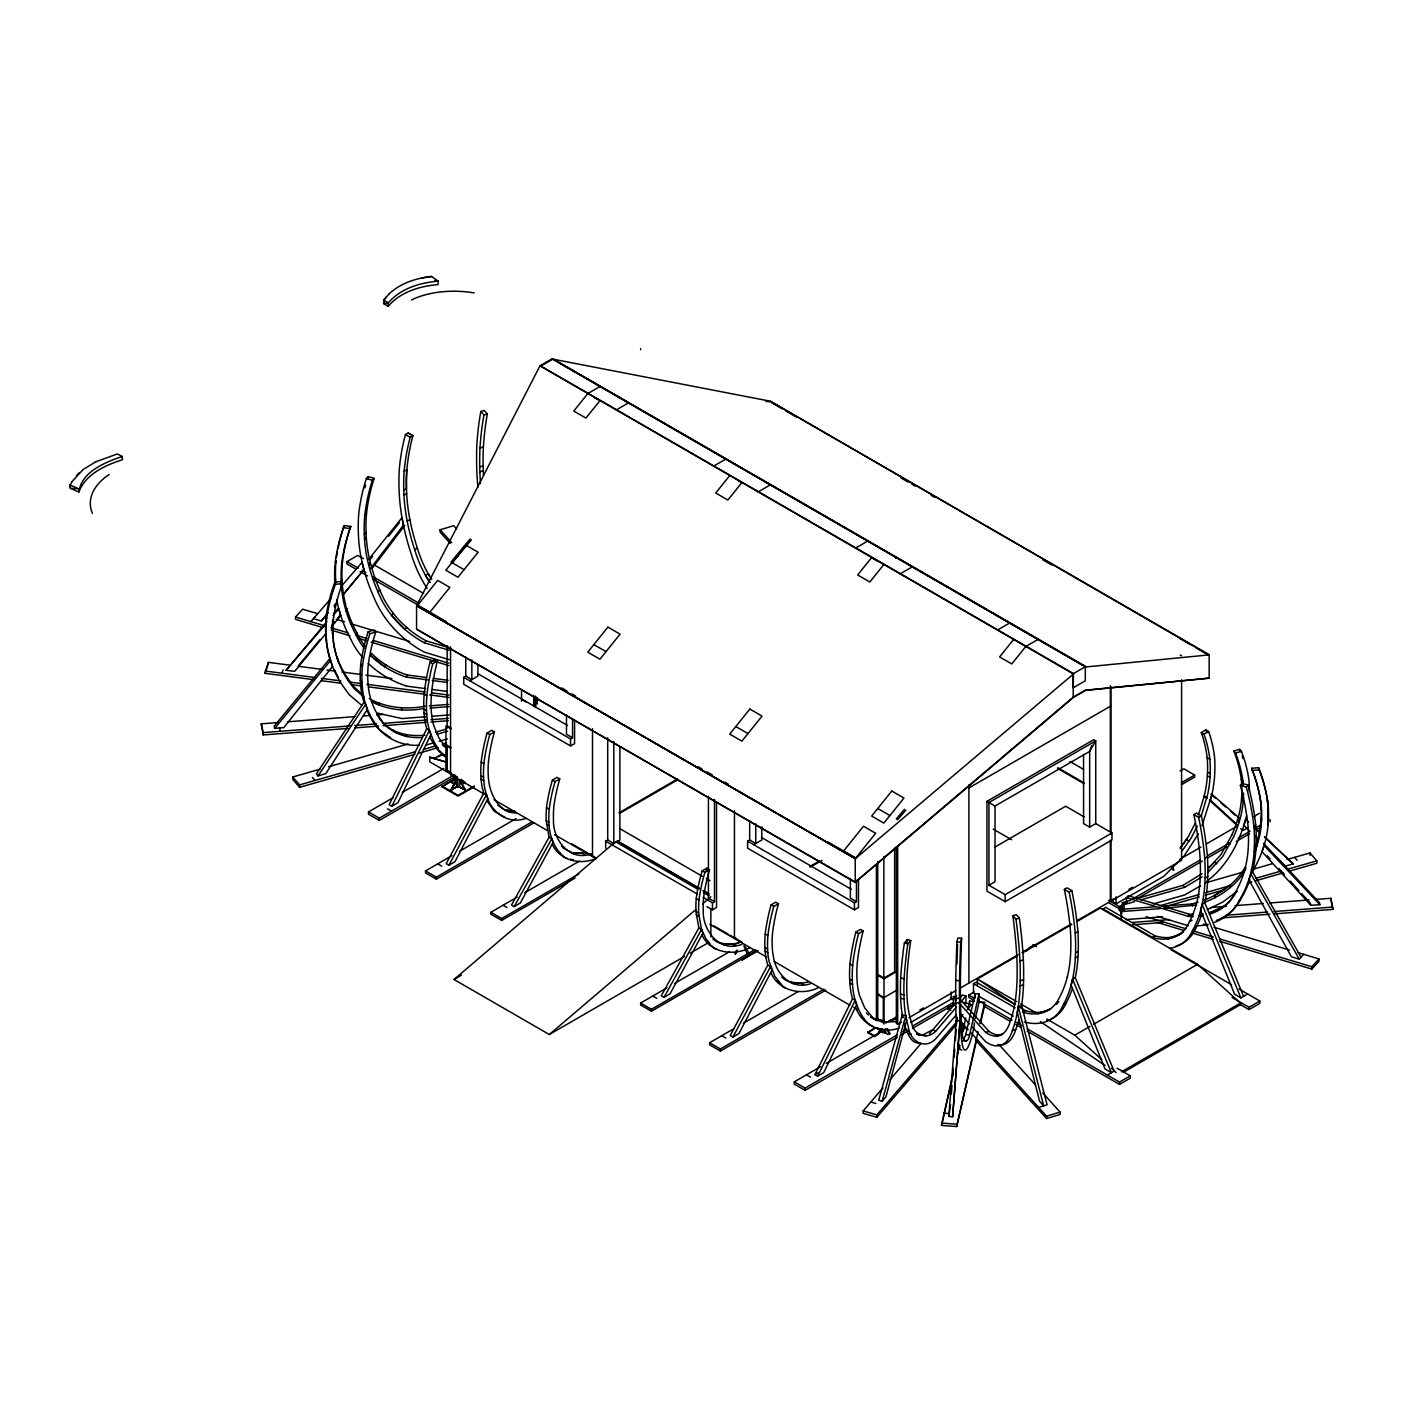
<?xml version="1.0" encoding="UTF-8"?>
<svg xmlns="http://www.w3.org/2000/svg" width="1403" height="1403" viewBox="0 0 1403 1403"><rect width="100%" height="100%" fill="white"/><g stroke="black" fill="none" stroke-linecap="round" stroke-linejoin="round"><path stroke-width="1.5" d="M951.111 991.974L951.111 999.111L910.705 1022.436M965.948 1003.601L965.948 995.955L962.528 994.973L959.792 998.164M1121.225 917.737L1121.225 909.372L1155.616 906.741M1121.734 917.843L1121.225 909.372M1315.593 899.446L1330.833 898.271L1332.85 909.372L1274.047 913.897M1332.85 909.372L1330.833 898.271M963.51 1039.886L965.773 1034.607L975.225 993.675L979.013 993.955L969.561 1034.905C968.263 1044.989 961.301 1040.623 962.476 1032.59A132.934 14.328 -85.6 0 1 961.055 1017.613L960.897 1014.667A127.129 13.714 -85.6 0 1 960.424 998.252L960.389 994.148A164.817 17.73 -85.6 0 1 960.459 976.769A225.918 24.36 -85.6 0 1 961.616 938.256L957.828 937.976L956.916 941.939A225.918 24.36 -85.6 0 0 955.741 980.451L955.706 984.012A181.057 19.484 -85.6 0 0 955.689 998.199L955.724 1002.707A139.686 15.065 -85.6 0 0 956.25 1020.735A145.456 15.679 -85.6 0 0 956.425 1023.98L956.25 1020.735L960.038 1021.033A145.456 15.679 -85.6 0 0 961.774 1040.71C964.896 1067.946 974.892 1027.785 974.296 1022.805M961.616 938.256L960.704 942.237A225.918 24.36 -85.6 0 0 959.529 980.75L959.494 984.31A181.057 19.484 -85.6 0 0 959.477 998.48L959.512 1003.005A139.704 15.065 -85.6 0 0 960.038 1021.033L952.619 1116.735L948.814 1116.437L956.25 1020.735M972.437 1027.171L985.678 1041.78A83.461 31.567 73.2 0 0 1012.352 1030.574A177.778 67.256 73.2 0 0 1020.069 985.906L1020.209 980.82A232.652 88.056 73.2 0 0 1020.121 964.966L1019.981 961.02A285.458 107.978 73.2 0 0 1016 919.14L1012.861 915.685L1016.263 914.668L1019.385 918.123A285.458 107.978 73.2 0 1 1023.383 959.985L1023.524 963.949A232.652 88.056 73.2 0 1 1023.594 979.785L1023.453 984.888A177.778 67.256 73.2 0 1 1021.647 1005.653L1047.076 1104.827L1038.606 1107.388M956.408 1007.073L935.959 1030.907C927.383 1040.482 913.143 1034.993 911.687 1022.717A117.834 42.721 -74 0 1 908.969 1012.896L908.46 1010.16A112.661 40.845 -74 0 1 906.917 995.043L906.812 991.29A145.684 52.788 -74.1 0 1 907.04 975.436A200.594 72.728 -74 0 1 910.74 940.554L907.303 939.572L904.391 942.956A200.594 72.728 -74 0 0 900.691 977.838L900.568 981.083A160.012 57.979 -74.1 0 0 900.498 994.025L900.621 998.164A123.797 44.878 -74 0 0 902.304 1014.772A128.147 46.457 -74 0 0 902.866 1017.771L902.304 1014.772L905.724 1015.754A128.147 46.457 -74 0 0 908.425 1027.031C909.67 1041.044 925.226 1050.426 935.959 1038.536L956.408 1014.72M910.722 940.554L907.811 943.938A200.594 72.728 -74 0 0 904.111 978.82L903.988 982.065A160.012 57.979 -74.1 0 0 903.918 995.008L904.041 999.146A123.797 44.878 -74 0 0 905.724 1015.754L906.619 1020.191L885.977 1096.69L882.136 1101.25L878.716 1100.268L902.304 1014.772M1169.471 948.375A83.461 48.176 60 0 0 1193.076 929.61A177.778 102.647 60 0 0 1204.861 883.241L1205.072 878.103A232.652 134.285 60 0 0 1204.949 862.284L1204.739 858.355A285.458 164.817 60 0 0 1198.653 817.37L1193.865 814.617L1196.584 813.056L1201.371 815.809A285.458 164.817 60 0 1 1207.439 856.795L1207.65 860.723A232.652 134.285 60 0 1 1207.773 876.542L1207.562 881.68A177.778 102.647 60 0 1 1204.791 902.848L1243.619 996.34M1024.33 1021.998A83.461 48.176 60 0 0 1063.544 1004.408A177.778 102.647 60 0 0 1075.329 958.021L1075.54 952.9A232.652 134.355 60 0 0 1075.417 937.064L1075.207 933.135A285.458 164.817 60 0 0 1069.121 892.168L1064.333 889.397L1067.034 887.836L1071.822 890.607A285.458 164.817 60 0 1 1077.907 931.574L1078.118 935.503A232.652 134.355 60 0 1 1078.241 951.339L1078.03 956.46A177.778 102.647 60 0 1 1075.259 977.628L1114.087 1071.138L1107.318 1075.031M388.789 294.227L383.791 300.119L383.65 303.574L388.175 306.31C400.416 291.929 419.813 286.089 438.052 284.616L438.21 281.179L431.545 276.461C416.06 278.145 400.223 283.266 388.754 294.209M388.175 306.31L388.315 302.855C400.574 288.474 419.953 282.652 438.21 281.179L434.807 280.53M1201.985 825.788L1211.946 794.379A108.61 62.697 -60 0 0 1214.63 775.491L1214.823 771.369A139.493 80.585 -60 0 0 1214.717 759.426L1214.507 756.655A176.778 102.068 -60 0 0 1208.614 731.524L1205.914 729.963L1201.284 732.629A176.778 102.068 -60 0 1 1207.176 757.76A127.042 73.377 -60 0 1 1207.527 772.124L1207.352 775.859L1210.052 777.42A98.824 57.049 -60 0 1 1207.615 794.607L1201.108 816.546M1210.052 777.42L1210.228 773.684A127.042 73.377 -60 0 0 1209.877 759.321A176.778 102.068 -60 0 0 1203.967 734.207L1201.284 732.629M1214.577 922.35A83.461 60.382 42.2 0 0 1239.323 900.463A177.778 128.638 42.2 0 0 1254.107 851.726L1254.37 846.553A232.652 168.325 42.2 0 0 1254.212 830.751L1253.949 826.876A285.458 206.557 42.2 0 0 1246.32 787.101L1248.091 785.154L1242.093 783.33L1240.322 785.294A285.458 206.557 42.2 0 1 1247.951 825.069A211.713 153.173 42.2 0 1 1248.424 844.325L1248.179 849.025A161.783 117.063 42.2 0 1 1245.022 868.79L1243.97 872.543A161.783 117.063 42.2 0 1 1234.728 893.36A75.937 54.945 42.2 0 1 1223.819 906.776L1220.242 909.319A75.937 54.945 42.2 0 1 1209.316 914.282M1303.703 954.338L1299.283 959.231L1291.356 956.741L1248.81 879.593L1252.405 871.491A177.778 128.638 42.2 0 0 1255.878 849.78L1256.159 844.273L1256.597 846.763M383.826 300.137L383.65 303.574L388.315 302.855L383.826 300.137L386.123 297.103M1231.904 834.873A117.834 86.214 -40.6 0 0 1237.393 820.317L1238.428 816.704A112.661 82.409 -40.6 0 0 1241.515 798.903L1241.76 794.94A145.684 106.61 -40.6 0 0 1241.813 787.136M1208.018 872.245L1222.574 856.759L1233.605 836.854A117.834 86.214 -40.6 0 0 1239.095 822.298L1240.129 818.668A112.661 82.409 -40.6 0 0 1243.216 800.885L1243.461 796.922A145.684 106.61 -40.6 0 0 1243.549 792.993M1255.089 850.779A132.934 107.593 -13 0 0 1256.474 847.061L1257.176 841.134A127.129 102.893 -13 0 0 1260.788 822.351L1261.069 818.072A164.817 133.408 -13 0 0 1260.525 801.043A225.918 182.846 -13 0 0 1251.774 768.248L1258.666 767.722A225.918 182.846 -13 0 1 1267.418 800.517M1256.457 847.061L1257.667 843.326A127.129 102.893 -13 0 0 1261.297 824.543L1261.578 820.264A164.817 133.408 -13 0 0 1261.034 803.235L1260.525 801.043M1268.084 824.841L1268.4 820.141A181.057 146.561 -13 0 0 1268.224 806.076L1267.4 800.517L1267.716 803.884A181.057 146.561 -13 0 1 1267.891 817.949L1268.084 824.841A139.704 113.064 -13 0 1 1264.103 845.483L1262.016 851.621L1310.805 905.303L1319.89 904.689L1319.381 902.497L1263.594 843.291L1264.103 845.483L1319.89 904.689M424.144 694.082L423.952 697.098A139.493 80.55 -60 0 0 423.829 709.181L424.039 713.057A108.61 62.697 -60 0 0 426.722 728.841L389.14 804.691L391.84 806.251L397.961 802.656L430.826 734.698L429.423 730.402A108.592 62.697 -60 0 1 426.74 714.618L426.53 710.742A139.493 80.55 -60 0 1 426.652 698.659L426.845 695.642A176.778 102.068 -60 0 1 432.755 663.707L437.368 661.041L434.667 659.48L430.037 662.146A176.778 102.068 -60 0 0 424.144 694.099L426.845 695.642M849.955 964.001L849.744 967.018A139.493 80.515 -60 0 0 849.622 979.101L849.832 982.977A108.592 62.697 -60 0 0 852.515 998.761L814.933 1074.61L817.651 1076.171L823.771 1072.576L856.619 1004.618L855.216 1000.321A108.61 62.697 -60 0 1 852.533 984.538L852.34 980.662A139.493 80.515 -60 0 1 852.445 968.579L852.656 965.562L849.955 964.001A176.778 102.068 -60 0 1 855.848 932.066L860.477 929.4L863.178 930.961A176.778 102.068 -60 0 0 857.268 962.896A127.042 73.324 -60 0 0 856.917 977.663L857.11 981.188A98.824 57.049 -60 0 0 859.548 995.569L864.704 1007.828L873.403 1018.438M488.525 760.987A146.052 84.32 -60 0 1 494.435 731.892L491.716 730.332L487.087 732.997A146.052 84.32 -60 0 0 481.176 762.092L481.001 764.81A113.012 65.24 -60 0 0 480.878 775.684L481.089 779.156A87.863 50.718 -60 0 0 482.334 787.855L483.772 793.221L486.473 794.782L487.876 798.57L455.01 861.617L448.89 865.213L446.189 863.652L483.772 793.221M810.846 983.556C792.327 990.571 776.122 974.524 773.509 957.214A79.953 46.159 -60 0 1 772.387 949.305L772.194 946.148A102.963 59.435 -60 0 1 772.562 932.837A146.052 84.32 -60 0 1 778.455 903.742L775.736 902.182L771.106 904.865A146.052 84.32 -60 0 0 765.196 933.96L765.021 936.678A113.012 65.24 -60 0 0 764.898 947.534L765.109 951.024A87.863 50.718 -60 0 0 766.354 959.705L767.792 965.089L770.493 966.649L771.896 970.42L739.03 1033.485L732.91 1037.063L730.209 1035.502L767.792 965.089M778.455 903.742L773.807 906.426A146.052 84.32 -60 0 0 767.915 935.52L767.722 938.239A113.012 65.24 -60 0 0 767.599 949.094L767.809 952.584A87.863 50.718 -60 0 0 769.054 961.265L774.789 976.278L783.242 986.73M950.515 1104.705L948.814 1116.437M951.339 1093.989L951.988 1085.431M952.637 1076.873L953.286 1068.314M954.093 1057.616L954.741 1049.058M955.39 1040.5L956.215 1029.802M952.619 1116.735L960.038 1021.033M592.136 853.533C570.021 862.494 552.414 839.59 553.484 819.282A92.352 53.296 -60 0 1 553.852 806.672A132.513 76.499 -60 0 1 559.762 778.946L557.044 777.385L552.396 780.068A132.513 76.499 -60 0 0 546.486 807.795L546.311 810.373A101.349 58.505 -60 0 0 546.188 820.667L549.082 837.188L551.782 838.748L553.185 842.291L520.32 902.988L514.199 906.584L511.499 905.023L549.082 837.188M559.744 778.946L555.097 781.629A132.513 76.499 -60 0 0 549.204 809.356L549.011 811.934A101.349 58.505 -60 0 0 548.889 822.228C549.152 835.381 554.132 848.92 564.532 857.373M698.957 900.147A132.513 76.499 -60 0 1 704.885 872.42L709.497 869.737L706.796 868.176L702.166 870.86A132.513 76.499 -60 0 0 696.256 898.586L696.063 901.164A101.349 58.505 -60 0 0 695.958 911.459L698.834 927.979L701.535 929.54L702.956 933.065L670.09 993.78L663.97 997.375L661.269 995.814L698.834 927.979M362.43 666.407L362.167 669.582A160.012 117.08 -40.6 0 0 362.009 682.472L362.272 686.681A123.797 90.564 -40.6 0 0 365.674 704.288L367.446 709.234L325.812 773.614L318.06 775.912L316.359 773.93L363.973 702.307A123.797 90.564 -40.6 0 1 360.571 684.699L360.308 680.49A160.012 117.08 -40.6 0 1 360.466 667.6L360.729 664.426L362.43 666.407A200.594 146.754 -40.6 0 1 369.901 633.7L368.182 631.718L374.057 630.035L375.758 632.016A200.594 146.754 -40.6 0 0 368.287 664.724A145.684 106.593 -40.6 0 0 367.832 680.437L368.077 684.278A112.661 82.409 -40.6 0 0 371.164 700.29L372.198 703.324A117.834 86.214 -40.6 0 0 377.688 714.741L383.37 723.019M333.546 617.864A225.918 182.846 -13 0 1 342.297 583.736L341.788 581.543L334.914 582.07A225.918 182.846 -13 0 0 326.162 616.198L325.864 619.617A181.057 146.543 -13 0 0 325.689 633.718L325.987 638.383A139.704 113.064 -13 0 0 329.968 658.41L332.564 666.407L283.774 727.596L274.69 728.385L274.181 726.193L329.968 658.41M334.914 582.07L335.405 584.262A225.918 182.846 -13 0 0 326.653 618.39L326.355 621.81A181.057 146.543 -13 0 0 326.197 635.892L326.496 640.557A139.686 113.064 -13 0 0 330.477 660.585L274.69 728.385M1014.825 1003.671L1014.772 1003.934A161.783 61.188 73.2 0 1 1009.95 1022.208A75.937 28.726 73.2 0 1 1004.232 1032.626L1002.373 1034.169A75.937 28.726 73.2 0 1 985.678 1032.415L960.687 1004.829M1067.332 976.944L1067.245 977.225A161.783 93.405 60 0 1 1059.879 996.586A75.937 43.844 60 0 1 1051.163 1008.266L1048.304 1010.23A75.937 43.844 60 0 1 1022.822 1012.212L1025.523 1010.651A75.937 43.844 60 0 0 1051.022 1008.669L1038.395 1013.65L1041.096 1012.089M1206.966 797.623L1204.212 796.045L1206.878 797.886M1014.772 1003.934L1015.316 1000.462A161.783 61.188 73.2 0 0 1016.965 981.574L1017.105 976.944A211.713 80.146 73.2 0 0 1016.859 957.547A285.458 107.978 73.2 0 0 1012.861 915.685M1018.262 1006.67L1017.298 1012.317L1039.553 1101.197L1043.692 1105.862L1018.262 1006.67L1021.647 1005.653M1239.095 822.298L1237.551 819.738L1239.2 822M976.576 1040.342L956.671 1126.556L941.518 1125.399L953.163 1072.593M957.53 1053.653L959.459 1045.253M961.897 1034.73L965.773 1017.912M967.719 1009.511L969.648 1001.093L973.98 1001.426M941.518 1125.399L951.708 1081.239M958.986 1049.69L959.95 1045.498M963.352 1030.767L964.317 1026.558M975.243 1018.701L979.013 1002.321L979.013 993.955M956.671 1126.556L978.031 1031.696M979.96 1023.296L984.818 1002.268L978.312 1001.76M980.451 1023.524L984.818 1004.601M1067.245 977.225L1068.086 973.647A161.783 93.405 60 0 0 1070.594 954.373L1070.787 949.708A211.713 122.271 60 0 0 1070.419 930.382A285.458 164.817 60 0 0 1064.333 889.397M1072.558 979.189L1071.103 985.046L1105.055 1068.963L1111.369 1072.699L1072.558 979.189L1075.259 977.628M1204.791 902.848L1202.09 904.409L1200.635 910.266L1234.587 994.166L1240.918 997.901L1247.67 994.008M882.136 1101.25L905.724 1015.754M1243.83 825.508L1245.618 819.527A123.797 90.564 -40.6 0 0 1246.601 815.564M1204.265 796.062L1198.408 814.985M1091.692 745.554L1089.657 751.412L1089.657 827.121L1095.743 823.614L1111.965 832.979L1111.965 839.994L1005.162 901.655L986.923 891.115L986.923 801.359L1093.709 739.697L1095.743 740.872L1095.743 823.614M71.816 481.86L70.15 485.087L70.378 488.314L78.884 491.997C85.723 473.916 105.313 465.27 122.464 459.71L122.236 456.484L117.343 453.958L95.79 461.78M770.3 401.205L1208.825 654.92L1085.641 666.969L552.326 359.045L770.3 401.205L1209.158 654.727L1209.158 678.14L1085.641 690.381L1073.47 697.396L855.251 882.452L416.568 629.193L416.568 605.763L855.602 858.846L416.568 605.763M312.711 679.561L265.079 673.317L268.482 662.374L290.123 665.197M265.079 673.317L268.482 662.374M281.863 673.177L283.143 669.95M325.847 633.612L294.665 671.353L286.089 670.318L326.794 621.687M335.194 562.621A268.902 214.098 21.5 0 1 343.454 527.668L344.279 525.564L350.785 526.406A268.902 214.098 21.5 0 0 342.525 561.358L341.683 563.48A198.928 158.364 21.5 0 0 341.175 581.789L341.438 586.419A152.225 121.202 21.5 0 0 344.857 606.798L346.015 610.866A153.26 122.026 21.5 0 0 356.011 634.893A72.728 57.909 21.5 0 0 364.306 648.326M341.683 563.48A268.902 214.098 21.5 0 1 349.961 528.528L350.785 526.406M335.58 579.264L334.738 581.386A218.587 174.025 21.5 0 1 334.896 566.251L336.018 560.516L335.738 564.129A218.587 174.025 21.5 0 0 335.58 579.264L335.755 582.648M341.175 581.789L342.016 579.685A198.928 158.364 21.5 0 1 342.525 561.358M341.438 586.419L342.016 579.685M346.664 608.095L346.015 610.866L345.699 604.675A152.225 121.202 21.5 0 1 342.279 584.314M346.716 608.411L345.769 610.235M356.011 634.893L356.836 632.771A153.26 122.026 21.5 0 1 346.839 608.744M427.915 679.911L406.309 677.088A75.727 60.294 21.5 0 1 385.176 667.056A74.499 59.312 21.5 0 1 371.707 656.499L370.743 655.499L371.585 653.377L372.532 654.377A74.499 59.312 21.5 0 0 386 664.934A75.727 60.294 21.5 0 0 407.151 674.966L426.6 677.509M386 664.934L385.176 667.056L370.743 655.499M406.309 677.088L407.151 674.966M1195.268 823.105L1188.534 836.311L1180.642 847.728M1197.32 826.121L1191.235 837.872L1182.273 850.674M1231.904 834.89L1220.873 854.778L1207.685 869.053M391.84 806.251L429.423 730.402L426.705 728.841M817.651 1076.171L855.216 1000.321L852.515 998.761M1198.372 833.856L1184.097 855.988L1163.806 876.314L1116.051 903.883L1113.333 902.322L1113.333 898.762M416.744 605.342L539.98 365.832L1073.47 673.984L855.427 858.601L416.901 605.57M451.661 790.082L456.396 779.542L450.994 789.696L457.08 786.96L457.08 779.928M734.891 953.602L736.698 950.217M735.225 953.794L737.031 950.41M735.558 953.987L737.364 950.603M876.84 1035.554L880.453 1028.785M878.085 1034.064L880.786 1028.978M878.418 1034.257L881.119 1029.171M448.89 865.213L486.473 794.782L485.035 789.415A87.863 50.718 -60 0 1 483.789 780.717L483.579 777.244A113.012 65.24 -60 0 1 483.702 766.371L483.912 763.653L481.194 762.092M732.91 1037.063L770.493 966.649M514.199 906.584L551.782 838.748M663.97 997.375L701.535 929.54L698.659 913.02A101.349 58.505 -60 0 1 698.782 902.725L698.975 900.13L696.274 898.569M1245.04 870.351C1236.078 885.731 1220.54 896.201 1204.195 902.48M71.763 481.843L83.005 469.637M318.06 775.912L365.674 704.288L363.973 702.307M1180.028 848.078L1186.464 839.59L1189.165 841.151M370.813 568.162L403.45 525.178L401.995 517.637L368.533 559.604M372.198 568.32L404.853 525.336M369.901 559.727L372.567 556.377M388.631 536.227L399.346 522.793M429.914 612.164L449.819 587.401L437.648 580.386L417.743 605.131L446.136 621.529M599.975 400.609L585.928 418.094L573.757 411.061L587.804 393.594L599.975 386.562M729.753 475.547L715.705 493.014L727.876 500.047L741.924 482.562M871.701 557.5L857.654 574.967L869.825 581.999L883.872 564.515M843.589 851.007L863.494 826.244L875.665 833.259L855.76 858.022L827.367 841.625M464.077 569.671L450.977 562.077L470.093 538.98M452.327 562.866L471.443 539.752M905.847 810.092L897.692 819.703L896.342 818.914L904.497 809.303M330.933 598.467L313.43 618.67L321.34 620.968L328.214 612.673M343.314 594.416L363.886 569.513L362.079 562.252M327.232 614.04L321.34 620.968M334.089 605.728L336.843 602.413M343.7 594.118L364.289 569.215M298.208 665.969L319.902 639.698M332.108 624.931L334.808 621.652M337.527 618.355L340.227 615.075M331.266 627.036L340.754 615.549L338.789 608.849A167.273 133.18 21.5 0 1 336.773 599.888M333.914 613.392L338.193 608.393M286.089 670.318L325.97 623.809M333.09 615.496L338.789 608.849A168.307 134.022 21.5 0 0 351.031 639.715A81.602 64.976 21.5 0 0 362.675 657.586M955.952 1025.155L876.857 1117.279L863.161 1113.368L863.161 1110.93L882.925 1087.904M889.993 1079.661L921.052 1043.464M929.54 1033.608L955.706 1002.917M960.494 1002.321L965.948 995.955M876.857 1117.279L876.857 1114.859L957.355 1021.068M960.178 1017.771L963.002 1014.492M967.246 1009.546L971.49 1004.618L963.651 1002.373M342.034 585.489L362.412 561.954M449.135 659.638L424.407 652.167A83.461 60.382 42.2 0 1 373.373 596.1A177.778 128.638 42.2 0 1 358.607 538.436L358.344 533.105A232.652 168.307 42.2 0 1 358.484 517.391L358.747 513.673A285.458 206.557 42.2 0 1 366.376 478.511L368.147 476.564L374.145 478.37A285.458 206.557 42.2 0 0 366.516 513.533A211.713 153.155 42.2 0 0 366.06 532.509L366.288 537.349A161.783 117.063 42.2 0 0 369.445 559.025L370.515 563.427A161.783 117.063 42.2 0 0 379.739 589.821A75.937 54.945 42.2 0 0 390.648 609.814L394.225 614.514A75.937 54.945 42.2 0 0 426.179 640.838L448.855 647.677M449.135 650.273L424.407 642.802A75.937 54.945 42.2 0 1 392.454 616.461L388.877 611.778A75.937 54.945 42.2 0 1 377.968 591.768A161.783 117.063 42.2 0 1 368.743 565.374L367.674 560.99A161.783 117.063 42.2 0 1 364.517 539.313L364.289 534.455A211.713 153.155 42.2 0 1 364.745 515.497A285.458 206.557 42.2 0 1 372.374 480.335L374.145 478.37M364.745 515.497L366.516 513.533M364.289 534.455L366.06 532.509M364.517 539.313L366.288 537.349M322.795 627.579L295.524 619.337L295.524 617.004L302.61 609.183L317.288 613.602M310.764 621.599L315.201 616.706M370.515 563.427L368.743 565.374L370.339 562.708M370.392 563.059L368.568 564.672M377.968 591.768L379.739 589.821M393.349 613.339L391.577 615.303L404.888 629.368L406.66 627.404M424.407 642.802L426.179 640.838M1126.469 903.322L1126.469 897.692L1128.24 895.745L1190.077 914.405A75.937 54.945 42.2 0 0 1193.497 914.581M1253.949 826.876L1255.72 824.911A285.458 206.557 42.2 0 0 1248.091 785.154M1126.469 897.692L1188.306 916.369L1190.077 914.405M1254.37 846.553L1256.141 844.606A232.652 168.325 42.2 0 0 1255.983 828.787L1255.72 824.911M1254.107 851.726L1255.878 849.78M1234.728 893.36L1236.499 891.414A75.937 54.945 42.2 0 1 1225.591 904.83L1222.013 907.355A75.937 54.945 42.2 0 1 1209.596 912.757L1222.907 906.724L1221.136 908.688M1239.323 900.463L1241.094 898.499A177.778 128.638 42.2 0 0 1249.933 879.663M1219.54 941.238L1311.875 969.105L1311.875 966.755L1318.96 958.933L1297.968 952.602M1311.875 969.105L1318.96 961.283L1318.96 958.933M76.499 475.547L79.533 472.53M1207.808 868.439L1215.051 861.81L1216.752 863.792M1237.393 891.098L1222.767 902.059L1207.369 909.653M684.559 956.425L549.31 1034.52L453.993 979.487L613.883 843.15M549.31 1034.52L695.87 909.547M702.535 903.865L710.865 896.763M1209.158 678.14L1085.308 690.188L1073.137 697.203L854.918 882.259M1207.176 880.944C1222.487 869.474 1233.167 853.094 1240.164 835.504A128.147 93.755 -40.6 0 0 1245.618 819.527M451.029 782.295L454.607 784.365M459.097 779.928L465.147 789.661L459.781 779.542L459.097 786.96L465.182 789.696L459.097 786.96M748.746 953.794L748.413 953.987C748.343 952.374 747.431 956.899 743.906 945.534M880.453 1030.223L876.84 1028.136L881.137 1029.837M450.994 782.278L457.08 777.981M1202.02 873.736L1182.922 885.363L1137.009 898.499M1202.213 876.805L1184.623 887.345L1140.797 899.884M82.97 469.619L95.807 461.797M1183.413 931.908L1180.554 933.889A75.937 43.844 60 0 1 1155.072 935.854L1152.372 937.414L1103.021 908.934L1105.722 907.373L1155.072 935.854M364.289 697.414L354.135 688.663L348.698 681.262A132.934 107.593 -13 0 1 338.105 660.988L336.404 655.254A127.129 102.893 -13 0 1 333.177 640.733M1200.635 885.802L1184.623 894.974L1153.319 903.935M814.933 1074.61L818.002 1072.804M427.126 588.576A83.461 48.176 60 0 1 411.009 553.273A177.778 102.647 60 0 1 399.224 493.277L399.013 487.911A232.652 134.267 60 0 1 399.136 472.215L399.346 468.532A285.458 164.817 60 0 1 405.432 434.579L408.133 433.018L412.92 435.789A285.458 164.817 60 0 0 406.835 469.742A211.713 122.289 60 0 0 406.467 488.63L406.66 493.523A161.783 93.405 60 0 0 409.167 515.69L410.027 520.25A161.783 93.405 60 0 0 417.375 548.117A75.937 43.844 60 0 0 426.091 569.846L428.95 575.125A75.937 43.844 60 0 0 430.984 578.562M429.336 581.807A75.937 43.844 60 0 1 426.249 576.686L423.39 571.407A75.937 43.844 60 0 1 414.674 549.678A161.783 93.405 60 0 1 407.308 521.828L406.467 517.251A161.783 93.405 60 0 1 403.959 495.084L403.766 490.191A211.713 122.184 60 0 1 404.134 471.303A285.458 164.817 60 0 1 410.22 437.35L412.92 435.789L408.133 433.018M539.98 365.832L552.326 358.659L1085.641 666.969M540.488 366.271L552.659 359.238M404.134 471.303L406.835 469.742A211.713 122.184 60 0 0 406.467 488.63L403.766 490.191M403.959 495.084L406.66 493.523M407.133 521.109L409.886 519.531M356.38 569.425L346.962 563.988L346.962 561.638L357.765 555.395L363.412 558.657M616.198 409.974L628.369 402.959M414.674 549.678L417.375 548.117M416.568 629.193L855.602 882.259M713.531 466.182L725.702 459.149M758.146 491.927L770.317 484.912M574.581 720.002L574.581 743.608L570.53 745.94L463.727 684.278L463.727 677.263L465.761 676.088L471.846 679.596L471.846 659.936M469.812 680.771L477.932 676.088L477.932 665.162M429.756 757.164L446.663 762.232L429.756 757.164L429.756 761.847L456.413 777.227M434.036 758.602L441.243 754.428L446.663 757.55M438.455 756.831L441.927 754.814M483.895 763.653A146.052 84.32 -60 0 1 489.805 734.558L494.435 731.892M454.642 776.946L379.301 820.439L368.498 814.196L368.498 811.934L392.98 797.798M402.398 792.362L443.839 768.423M450.556 646.765L450.556 774.631L451.906 773.842M368.498 811.934L379.301 818.177L454.642 774.666M474.319 786.767L458.097 796.132L441.875 786.767L456.291 777.665M441.875 786.767L456.747 778.174M855.479 548.135L867.65 541.102M454.274 787.802L451.713 790.047M461.236 784.154L465.182 782.278L461.569 784.365M441.875 785.978L458.097 795.343L474.319 785.978M463.727 677.263L570.53 738.925L572.564 737.75L572.564 718.617M900.095 573.88L912.266 566.865M534.297 822.632L436.368 879.172L425.547 872.929L425.547 870.895L451.906 855.655M459.447 851.305L515.953 818.686M425.547 870.895L436.368 877.138L532.421 821.667M618.898 812.863L677.386 779.086M619.688 813.319L678.175 779.542M605.675 848.201L605.675 841.169L607.709 839.994L613.795 843.519L613.795 741.608M575.125 878.032L501.678 920.438L490.857 914.195L490.857 912.266L517.233 897.043M524.757 892.694L579.386 861.144M611.761 844.676L619.88 839.994L619.88 746.764M997.428 630.087L1009.599 623.055M490.857 912.266L501.678 918.509L578.895 873.929M1037.992 639.452L1025.821 646.467L1011.773 663.952L999.602 656.92L1013.65 639.452L1014.667 640.312M453.993 979.487L461.517 975.155M858.478 879.611L858.478 907.513L854.427 909.845L747.624 848.201L747.624 841.169L749.658 839.994L755.743 843.501L755.743 823.842M753.709 844.676L761.829 839.994L761.829 826.876M1085.641 666.565L1073.137 673.791L1073.137 687.838L1085.308 680.806L1085.308 666.758M703.149 897.446L712.478 902.83L714.513 901.655L714.513 799.394M706.866 906.601L712.478 909.845L716.53 907.513L716.53 802.726M809.636 866.633L819.334 861.039M810.32 867.036L822.018 860.407M968.999 787.89L1110.948 705.937M690.188 953.181L708.989 942.325M735.803 937.765L734.453 938.537L734.453 810.671M734.786 944.693L740.188 941.571M756.918 950.34L651.43 1011.23L640.627 1004.986L640.627 1003.057L666.986 987.817M674.527 983.468L729.139 951.935M986.923 801.359L995.025 806.041L1089.657 751.412L1095.743 740.872L988.94 802.534L988.94 885.258L1005.162 894.64L1111.965 832.979M640.627 1003.057L651.43 1009.301L755.024 949.48M756.41 950.936L741.994 960.038L758.216 950.673M747.624 841.169L854.427 902.83L856.461 901.655L856.461 880.4M994.464 847.342L1065.666 806.234L1084.116 816.897M852.638 965.58A176.778 102.068 -60 0 1 858.548 933.626L863.178 930.961M1203.984 734.19L1208.614 731.524M825.858 990.132L720.388 1051.04L709.567 1044.797L709.567 1042.745L734.05 1028.609M743.467 1023.173L798.097 991.64M1180.081 770.966L1183.851 768.791L1194.655 775.035L1194.655 777.087L1181.466 784.698M988.94 885.258L995.025 881.75L995.025 806.041M709.567 1042.745L720.388 1048.988L823.982 989.185M1181.466 782.646L1194.655 775.035M876.787 973.892L883.995 978.049L894.816 971.805M877.05 974.822L883.995 978.82L896.166 971.805M896.166 990.536L883.995 997.568L877.05 993.552M1069.121 892.168L1071.822 890.607M1198.653 817.37L1201.371 815.809M870.719 1017.21L876.401 1020.49L877.752 1019.718L877.752 861.512M874.928 1036.782L867.72 1032.626L874.928 1027.68M867.72 1032.626L874.928 1028.469M885.802 1023.05L896.622 1016.807M897.411 1037.08L805.112 1090.359L794.291 1084.116L794.291 1081.853L820.667 1066.613M826.314 1063.351L882.82 1030.731M1180.239 859.022L1200.95 847.061M1206.598 843.799L1236.745 826.402M1253.703 816.616L1259.35 813.354M919.877 1010.002L923.56 1007.88M1128.906 889.327L1132.572 887.205M1023.804 950.901L1024.33 950.603A1.912 1.105 0 0 0 1027.522 950.112M1028.837 948.007L1032.433 945.92M882.925 1032.818L882.925 1029.311M896.342 846.675L896.342 1023.418L897.692 1024.208L901.445 1022.033M908.934 1017.701L955.794 990.658M959.547 988.484L1018.21 954.619M1021.998 952.427L1071.208 924.016M1076.89 920.736L1181.589 860.285L1181.589 679.718M1017.07 956.057L977.4 978.961L977.4 984.818M1022.734 952.777L1071.839 924.437M1077.522 921.157L1100.18 908.074L1197.566 964.299L1240.462 1003.11L1240.462 1004.671L1123.365 1072.295M973.489 993.078L973.489 983.713L976.19 982.153L1014.141 1004.074M887.994 1034.572L885.293 1032.626A1.912 1.105 0 0 1 884.434 1032.906M794.291 1081.853L805.112 1088.097L897.411 1034.8M903.058 1031.538L906.829 1029.364M912.476 1026.102L953.917 1002.18M1108.668 900.34L1119.471 906.584L1127.012 902.234M1132.659 898.972L1200.477 859.829M1208.001 855.479L1228.73 843.519M1238.148 838.082L1249.442 831.558M1255.089 828.296L1260.736 825.034M1075.207 933.135L1077.907 931.574M1204.739 858.355L1207.439 856.795M974.454 1000.672L968.807 997.41L968.807 995.06L974.208 991.939M901.164 1034.905L908.706 1030.556M912.476 1028.381L953.917 1004.46M1136.43 899.077L1202.353 861.021M1208.001 857.759L1226.836 846.886M1236.253 841.449L1249.442 833.838M1256.983 829.489L1260.736 827.314M1075.54 952.9L1078.241 951.339M1205.072 878.103L1207.773 876.542M1075.329 958.021L1078.03 956.46M1204.861 883.241L1207.562 881.68M1152.372 937.414A75.937 43.844 60 0 0 1177.854 935.45L1180.695 933.469A75.937 43.844 60 0 0 1189.411 921.806L1192.112 920.228M1167.927 938.853L1181.256 933.398L1178.555 934.959M1063.544 1004.408L1066.245 1002.847A177.778 102.647 60 0 0 1072.12 989.133M1193.076 929.61L1195.777 928.049A177.778 102.647 60 0 0 1201.652 914.335M1046.691 1018.964L1074.786 1035.186L1089.903 1026.452M1093.674 1024.278L1197.566 964.299M1121.471 1071.822L1240.462 1003.11M1027.189 1028.785L1119.489 1082.064L1130.309 1075.82L1130.309 1078.153L1119.489 1084.396L1027.189 1031.117M1232.08 997.48L1249.021 1007.284L1259.841 1001.023L1259.841 1003.373L1249.021 1009.616L1239.603 1004.18M1247.986 827.7L1243.391 830.295L1240.69 828.735M1203.704 900.305C1220.557 893.851 1236.499 882.855 1245.373 866.773L1245.882 868.966M749.676 947.884C733.138 956.197 710.164 952.953 701.886 934.854M818.633 987.589C801.551 996.077 778.49 991.027 770.826 972.454M1002.829 1033.783L995.867 1036.133L999.252 1035.116M122.236 456.484C105.102 462.359 81.374 471.689 78.884 491.997M477.897 487.279A177.778 67.256 73.2 0 1 476.774 469.286L476.634 463.884A232.652 88.073 73.2 0 1 476.722 448.206L476.862 444.558A285.458 107.978 73.2 0 1 480.843 411.5L484.228 410.483L487.367 413.938A285.458 107.978 73.2 0 0 483.386 446.996A211.713 80.164 73.2 0 0 483.123 465.849L483.263 470.759A161.783 61.188 73.2 0 0 483.439 475.143M480.843 411.5L483.982 414.955L487.367 413.938M480.527 483.614A161.783 61.188 73.2 0 1 479.879 471.776L479.738 466.866A211.713 80.164 73.2 0 1 479.984 448.031L483.386 446.996M479.738 466.866L483.123 465.849M479.879 471.776L483.263 470.759M450.258 543.364L440.104 532.14L440.104 529.79L453.66 525.704L456.554 528.913M1016 919.14L1019.385 918.123M1019.981 961.02L1023.383 959.985M953.338 1006.074L953.338 996.709L956.723 995.692M1020.209 980.82L1023.594 979.785M947.849 1009.511L947.849 1007.161L955.601 1004.829M1020.069 985.906L1023.453 984.888M985.678 1032.415L989.062 1031.398A75.937 28.726 73.2 0 0 1001.567 1034.905M1012.352 1030.574L1015.737 1029.556A177.778 67.256 73.2 0 0 1018.736 1020.121M971.086 1032.818L1046.568 1116.192L1060.124 1112.105L1060.124 1114.438L1046.568 1118.542L975.436 1039.974M595.573 858.636C579.772 865.423 559.657 860.267 552.116 844.08M369.883 633.7L375.758 632.016M435.404 732.226L445.838 729.244M437.105 734.207L447.539 731.226M414.99 754.305L299.593 787.329L292.789 779.419L292.789 776.981L320.077 769.177M328.46 766.775L408.203 743.958M426.67 744.835L432.931 743.046M439.192 741.258L447.539 738.855M292.789 776.981L299.593 784.891L414.99 751.868M423.373 749.465L435.965 745.87M442.261 744.064L446.47 742.871M419.181 753.113L438.069 747.694M1241.62 783.277A145.684 106.61 -40.6 0 0 1241.287 779.489A200.594 146.754 -40.6 0 0 1233.816 751.061L1239.708 749.377L1241.409 751.359A200.594 146.754 -40.6 0 1 1248.88 779.77L1249.126 782.804A160.012 117.098 -40.6 0 1 1249.371 791.31M1233.833 751.061L1235.534 753.025L1241.409 751.359M1122.4 910.319L1122.4 902.673L1130.748 900.288M1122.4 902.673L1124.101 904.654L1134.536 901.673M1121.786 913.178L1119.068 910.003L1119.068 907.583L1123.259 906.373M1207.194 882.364L1242.865 872.157M1251.248 869.755L1272.24 863.757M1286.919 859.548L1309.999 852.936L1316.803 860.863L1316.803 863.283L1289.515 871.088M1159.422 905.882L1199.302 894.483M1205.58 892.676L1230.764 885.468M1255.948 878.26L1281.132 871.07M1287.428 869.264L1316.803 860.863M1163.631 907.11L1199.302 896.903M1205.58 895.114L1224.468 889.712M1247.548 883.101L1251.757 881.908M1255.948 880.698L1283.219 872.894M1162.052 906.233L1192.147 903.918L1197.987 902.269M1164.7 908.267L1196.549 905.005M1264.541 836.784L1293.233 863.897L1285.464 866.054L1266.962 848.026M896.71 1019.244L889.151 1020.718M899.025 1028.066C881.435 1034.73 861.6 1024.646 855.567 1007.144M739.188 942.763C730.472 944.938 719.827 945.429 712.794 938.853M741.889 944.324C719.739 953.303 702.201 930.329 703.254 910.073A92.352 53.296 -60 0 1 703.622 897.464A132.513 76.499 -60 0 1 709.515 869.737M526.055 818.352C508.184 824.964 490.682 812.091 486.473 794.782M808.128 981.995C799.289 984.117 788.504 984.029 781.752 977.014M421.303 278.092L431.545 276.461M895.57 1021.717L881.68 1021.91L870.702 1016.877M585.717 852.778L572.547 852.866L563.041 848.061M335.405 584.262L342.297 583.736M369.252 698.589C386.228 707.989 406.186 709.743 425.074 706.218M429.371 705.884L448.697 704.394M371.339 701.57C387.281 709.971 405.818 711.83 423.425 708.568M429.879 708.077L449.206 706.586M348.172 728.403L263.238 734.944L261.221 723.843L278.653 722.51M287.352 721.844L354.871 716.635M363.57 715.968L370.111 715.477M376.635 714.969L383.177 714.46M425.583 716.775L401.942 718.582L377.354 713.075M432.019 716.267L449.206 714.951M261.221 723.843L263.238 732.594L350.347 725.895M354.713 725.561L376.478 723.895M383.019 723.387L426.565 720.037M430.931 719.704L448.346 718.354M354.713 727.911L378.67 726.07M383.019 725.719L426.565 722.37M430.931 722.036L448.346 720.704M1267.926 802.691A225.918 182.846 -13 0 0 1259.157 769.914L1252.283 770.44L1251.792 768.248M1121.734 911.564L1160.404 908.583M1211.052 907.495L1226.31 906.32M1235.008 905.654L1263.314 903.479M1269.855 902.971L1309.052 899.954M1126.03 919.596L1162.561 916.79M1188.341 914.809L1192.638 914.475M1132.502 922.437L1169.523 919.596M1226.152 915.247L1267.523 912.055M1274.047 911.547L1332.85 907.04M1132.502 924.787L1162.999 922.437M1221.785 917.913L1269.697 914.23M424.969 735.207C410.693 736.61 394.839 734.172 384.159 723.825M961.756 1050.268L959.81 1048.883L958.354 1043.218M421.672 737.522C404.362 738.697 386.211 731.173 377.688 715.425M419.392 745.186C398.171 746.799 378.231 734.33 369.41 715.162A128.147 93.755 -40.6 0 1 366.393 708.883M919.789 1043.183C910.6 1043.341 907.478 1033.134 905.005 1026.049A128.147 46.457 -74 0 1 904.216 1023.418M513.428 811.355L504.466 809.671L497.732 805.164M516.129 812.916C501.117 813.337 492.26 798.325 489.489 785.364A79.953 46.159 -60 0 1 488.367 777.455L488.174 774.281A102.963 59.435 -60 0 1 488.542 760.97M956.916 941.939L960.704 942.237M955.741 980.451L959.529 980.732M955.689 998.199L959.477 998.48M955.724 1002.707L959.512 1003.005M965.773 1034.607L969.561 1034.905M962.791 1040.78L966.579 1041.079M943.781 1113.21L949.463 1113.631M941.518 1123.049L956.671 1124.224M765.968 401.433L769.949 401.802M895.693 558.359L896.043 557.5M514.778 811.092L506.553 810.32L509.254 811.881M343.454 527.668L349.943 528.528M433.071 678.368L448.206 680.35M432.247 680.49L447.364 682.472M298.786 666.337L322.585 669.459M326.917 670.038L335.58 671.16M342.069 672.019L361.553 674.58M365.885 675.141L391.858 678.543M406.309 686.085L425.758 688.645M432.247 689.487L447.364 691.469M265.079 670.985L314.868 677.509M321.375 678.368L340.841 680.911M349.505 682.051L360.325 683.471M366.832 684.331L425.267 691.995M431.756 692.836L449.083 695.116M321.375 680.701L340.841 683.261M351.679 684.682L360.325 685.804M368.989 686.944L425.267 694.327M429.599 694.906L449.083 697.449M570.109 859.285L573.389 859.776M882.189 1020.823L873.21 1018.368M883.522 1020.595L875.297 1019.227L877.997 1020.788M904.391 942.956L907.811 943.938M900.691 977.838L904.128 978.82M900.498 994.025L903.918 995.008M900.621 998.164L904.041 999.146M935.959 1030.907L932.539 1029.925L923.069 1034.783L917.036 1034.344M926.489 1035.765L916.615 1034.116L920.035 1035.098M907.794 1033.204L911.213 1034.186M870.789 1102.021L875.928 1103.495M863.161 1110.93L876.857 1114.859M366.376 478.511L372.374 480.335M1240.322 785.294L1246.32 787.101M336.176 619.302L344.577 621.845M350.855 623.739L409.623 641.469M295.524 617.004L324.9 625.861M331.196 627.772L347.979 632.841M356.362 635.366L366.867 638.54M373.163 640.434L448.697 663.233M331.196 630.105L350.066 635.805M358.466 638.347L366.867 640.873M371.058 642.136L448.697 665.583M1203.546 924.103L1207.755 925.366M1214.033 927.278L1289.585 950.077M1157.387 916.405L1188.306 925.734M1146.111 916.72L1185.973 928.768M1192.269 930.663L1213.244 936.994M1219.54 938.888L1311.875 966.755M1156.598 922.245L1183.869 930.47M1192.269 933.013L1213.244 939.344M504.799 817.247L494.347 811.32L486.806 800.587M1239.252 821.72L1237.551 819.738M873.543 1026.803C863.319 1022.173 858.618 1010.37 855.216 1000.321M564.304 857.303L567.075 858.461M714.074 948.095L716.828 949.252M783.014 986.818L785.785 988.133M371.935 701.307L379.564 705.2L379.056 703.008M390.613 737.715L380.125 730.349M771.685 402.801L782.12 408.817M785.733 410.904L796.536 417.147M1179.572 638.295L1190.393 644.538M1195.794 647.66L1207.965 654.675M900.901 477.897L908.109 482.053M911.722 484.14L915.194 486.139M931.101 495.329L934.696 497.399M1042.85 559.85L1051.864 565.041M1180.239 655.008L1181.589 655.797M552.484 358.607L1085.817 666.53M540.155 365.692L1073.47 673.598L1073.137 697.203M594.223 397.575L597.836 399.662M737.978 480.58L741.591 482.65M872.719 558.359L878.12 561.481M1207.176 757.76L1209.877 759.321M1207.527 772.124L1210.228 773.684M1206.79 798.184L1204.09 796.623L1204.914 793.046A98.824 57.049 -60 0 0 1207.352 775.859M1069.91 761.478L1083.063 769.072M1057.792 767.739L1084.151 782.962M1057.739 768.493L1084.045 783.681M1180.239 859.513L1181.589 860.285M1089.657 827.121L1083.572 823.614L1083.572 754.393M405.432 434.579L410.22 437.35M993.149 829.085L1011.616 839.748M1109.598 900.288L1110.948 901.077L1110.948 840.362M1108.668 902.62L1119.471 908.863L1119.471 906.584M1171.312 949.919L1231.588 984.713M1239.112 989.062L1259.841 1001.023M901.743 812.67L903.094 813.459M456.378 555.834L457.729 556.623M593.855 644.608L606.026 651.623M735.803 726.561L747.974 733.576M877.752 808.514L889.923 815.529M1032.889 944.622L1036.501 946.692M374.724 565.181L423.688 593.451M346.962 561.638L358.256 568.162M362.027 570.337L365.797 572.512M373.321 576.861L418.532 602.957M360.133 571.6L367.674 575.949M373.321 579.211L418.532 605.307M561.621 687.926L566.83 690.925M572.056 693.941L575.651 696.028M698.22 766.792L701.833 768.862M707.042 771.878L712.268 774.894M724.825 782.137L728.42 784.224M424.162 609.13L429.581 612.252M844.606 851.867L855.427 858.11M477.616 673.563L567.549 725.491M761.513 837.486L851.446 889.397M521.53 699.308L526.265 702.044M572.564 737.75L566.479 734.243L566.479 714.565M856.461 901.655L850.376 898.148L850.376 878.471M430.037 662.146L432.738 663.707M1016.737 1001.672L977.4 978.961L1015.176 1004.548M1020.472 1003.829L1037.326 1013.562M1019.841 1007.354L1025.523 1010.651M973.489 983.713L1015.228 1007.828M1117.121 1068.209L1130.309 1075.82M979.171 996.376L1013.334 1016.088M968.807 995.06L974.454 998.322M978.224 1000.497L1012.124 1020.086M1015.895 1022.261L1021.542 1025.523M855.83 932.066L858.548 933.626M983.871 1006.109L1010.248 1021.331M1015.895 1024.593L1021.542 1027.855M950.392 997.971L953.987 1000.058M487.087 732.997L489.787 734.558M771.106 904.865L773.807 906.426M552.396 780.068L555.097 781.629M423.829 709.181L426.53 710.742M702.166 870.86L704.867 872.42M447.329 725.947L450.942 728.017M424.039 713.057L426.74 714.618M451.205 728.946L445.979 725.947L445.979 771.212M619.652 828.542L702.465 876.366M706.165 878.506L709.988 880.698M617.846 841.169L699.238 888.152M703.026 890.344L708.69 893.623M616.987 841.063L699.623 888.783M703.394 890.94L709.024 894.202M615.549 841.73L697.782 889.204M703.377 892.448L708.989 895.675M445.979 744.677L451.205 747.694M450.258 747.922L446.663 745.852L446.663 770.826L450.258 772.895M877.91 994.832L883.329 997.954L883.329 1022.927M849.622 979.101L852.34 980.662M714.513 901.655L708.427 898.148L708.427 796.238M605.675 841.169L697.554 894.22M546.521 807.777L549.222 809.338M765.214 933.942L767.932 935.503M849.832 982.977L852.533 984.538M429.756 737.224L435.439 746.975L444.646 755.533M480.878 775.684L483.579 777.244M481.089 779.156L483.789 780.717M546.188 820.667L548.889 822.228M764.898 947.534L767.599 949.094M546.398 823.964L549.099 825.525M765.109 951.024L767.809 952.584M695.958 911.459L698.659 913.02M450.784 772.422L447.171 770.335L447.171 745.361M878.418 1019.315L883.837 1022.436M453.8 774.947L457.588 777.122M696.151 914.738L698.869 916.299M571.705 843.799L587.927 853.164M589.663 854.164L594.89 857.18M713.653 925.752L728.069 934.082M729.876 935.117L742.047 942.15M450.556 774.631L484.614 794.308M494.084 799.763L547.082 830.366M554.641 834.732L596.293 858.776M709.848 924.331L766.617 957.109M774.193 961.493L849.902 1005.197M853.69 1007.372L857.479 1009.564M584.841 854.83L582.14 853.27L571.863 852.691L574.564 854.252M861.249 1016.894L863.95 1018.455M803.551 984.696L800.85 983.135L790.573 982.188L793.274 983.749M451.328 782.085L454.94 784.154M464.849 789.889L459.447 786.767L459.447 779.735M734.611 945.604L731.91 944.044L721.616 943.465L724.316 945.026M877.173 1027.943L880.786 1030.03M561.358 846.149L564.059 847.71M457.08 786.96L456.554 787.258M492.488 809.04L495.189 810.601M557.798 851.902L560.516 853.462M867.72 1031.836L874.928 1036.01M776.508 980.89L779.226 982.451M707.568 942.676L714.302 948.165M387.421 808.812L391.472 811.144M806.462 1074.821L810.513 1077.171M437.718 863.862L441.77 866.212M503.028 905.233L507.079 907.583M652.781 996.025L656.85 998.375M721.738 1035.73L725.789 1038.062M447.417 757.182L439.472 751.973L435.439 746.975M1040.36 1021.612L1105.108 1065.473M361.693 705.306L349.4 694.888L343.437 686.769A145.456 117.729 -13 0 1 330.459 660.603M461.131 779.349L463.832 781.296M442.647 745.133L444.909 746.957M360.711 693.029L353.626 686.47L348.19 679.07A132.934 107.593 -13 0 1 337.597 658.814L337.351 658.27M1239.708 818.37L1211.946 794.379L1210.543 800.289L1237.13 824.578M1210.877 794.221L1215.77 798.465M1220.68 802.691L1225.573 806.918M1230.484 811.162L1235.377 815.389M1074.786 1035.186L1101.793 1059.616M1111.334 1068.244L1116.104 1072.558M1209.404 800.148L1235.99 824.455M1245.496 819.036L1248.67 821.983M1255.019 827.91L1259.789 832.347M1255.141 828.401L1259.894 832.838M1264.664 837.275L1293.233 863.897M1243.672 825.017L1250.003 831.505M1254.633 836.013L1257.719 839.012M866.475 1012.931L868.457 1015.053M445.347 746.694L438.893 737.908L433.755 725.649A98.824 57.049 -60 0 1 431.3 711.268L431.124 707.743A127.042 73.359 -60 0 1 431.493 692.977A176.778 102.068 -60 0 1 437.385 661.041M1267.26 855.76L1270.118 858.917M1278.729 868.387L1284.482 874.7M1290.216 881.014L1298.827 890.484M1301.686 893.641L1310.297 903.111L1310.805 905.303M959.67 998.936L989.062 1031.398M999.146 1044.761L1035.449 1084.852M1042.71 1092.867L1060.124 1112.105M953.338 996.709L956.285 999.953M960.687 1014.194L969.508 1023.927M947.849 1007.161L950.76 1010.37M960.915 1021.594L968.175 1029.609M960.915 1023.944L965.264 1028.75M440.104 529.79L451.713 542.61M710.269 944.237L705.832 938.519L701.535 929.54M1241.287 779.489L1242.988 781.453A145.684 106.61 -40.6 0 1 1243.321 785.259M1241.76 794.94L1243.461 796.922M1294.583 857.356L1297.126 860.32M1241.515 798.903L1243.216 800.885M1228.362 842.168L1230.063 844.15M1182.922 885.363L1184.623 887.345M1119.068 907.583L1121.786 910.74M360.308 680.49L362.009 682.472M405.87 734.523L407.572 736.505L394.541 732.033L392.84 730.051M360.571 684.699L362.272 686.681M379.529 718.02L381.23 720.002M375.039 723.966L379.073 729.262M312.448 777.508L315.009 780.471M376.741 725.947L371.111 717.143A128.147 93.755 -40.6 0 1 365.674 704.288M438.139 748.536L433.72 741.38L429.423 730.402M431.773 579.193L428.231 573.809L425.53 575.37L430.247 582.561M1252.405 871.491L1301.055 957.267M1250.634 873.455L1299.283 959.231M1172.189 866.598L1173.995 869.983M1171.505 866.984L1173.311 870.369M887.433 1028.785L890.133 1033.853M886.749 1029.171L889.449 1034.257M745.484 946.832L748.185 951.9M1202.09 904.409L1240.918 997.901M1258.666 767.722L1259.175 769.914M1267.891 817.949L1268.4 820.141M1261.069 818.072L1261.578 820.264M1260.788 822.351L1261.297 824.543M1230.291 887.503L1229.782 885.328L1214.507 895.465L1215.016 897.657M1192.147 903.918L1192.638 906.11M401.433 708.041L401.942 710.216M348.19 679.07L348.698 681.262M332.669 619.968A164.817 133.408 -13 0 0 332.493 632.788L333.283 639.224A127.129 102.893 -13 0 0 336.913 657.446L338.123 660.988L337.614 658.796M333.283 639.224L332.493 632.788M326.162 616.198L326.671 618.39M325.689 633.718L326.197 635.892M325.987 638.383L326.496 640.557M279.548 727.999L280.302 731.279M1309.999 852.936L1309.999 855.374M1270.153 819.598L1270.153 821.86M1249.021 1007.284L1249.021 1009.616M1124.101 904.654L1124.101 910.389M1119.489 1082.064L1119.489 1084.396M1116.051 896.763L1116.051 903.883M1110.948 686.751L1110.948 833.856M1110.352 685.716L1110.352 831.698M1110.352 840.415L1110.352 901.41M1046.568 1116.192L1046.568 1118.542M1005.162 894.64L1005.162 901.655M975.225 993.675L975.225 997.849M969.648 1001.093L969.648 1003.443M968.912 784.803L968.912 983.082M897.692 845.816L897.692 1024.208M894.64 848.096L894.64 971.946M885.626 1028.925L885.626 1032.433M885.293 1029.118L884.942 1032.818L884.942 1029.311M883.837 856.514L883.837 978.189M883.995 978.82L883.995 1024.102M882.592 1029.118L882.592 1032.626M882.241 1028.925L882.241 1032.433M876.401 864.458L876.401 1020.49M855.251 859.039L855.251 882.452M854.427 902.83L854.427 909.845M805.112 1088.097L805.112 1090.359M749.658 820.86L749.658 839.994M720.388 1048.988L720.388 1051.04M712.478 902.83L712.478 909.845M710.865 909.477L710.865 937.011M651.43 1009.301L651.43 1011.23M640.662 348.646L640.662 349.733M607.709 737.732L607.709 839.994M592.504 728.718L592.504 856.584M570.53 738.925L570.53 745.94M537.244 697.554L537.244 704.078M535.718 696.151L535.718 707.077M535.209 696.554L535.209 707.428M533.701 695.151L533.701 706.06M521.53 690.311L521.53 701.219M501.678 918.509L501.678 920.438M465.761 656.955L465.761 676.088M456.396 778.367L456.396 781.892M447.171 645.678L447.171 728.245M436.368 877.138L436.368 879.172M379.301 818.177L379.301 820.439M299.593 784.891L299.593 787.329M263.238 732.594L263.238 734.944M706.13 870.561A132.513 76.499 -60 0 1 706.814 868.176M957.46 1020.139A132.934 14.328 -85.6 0 1 957.267 1017.333M956.934 964.019A225.918 24.36 -85.6 0 1 957.565 944.605M1015.737 1029.556A83.461 31.567 73.2 0 1 997.621 1044.569M1066.245 1002.847A83.461 48.176 60 0 1 1046.498 1020.805M1058.791 1001.584A75.937 43.844 60 0 1 1056.477 1004.338M906.882 942.588A200.594 72.728 -74 0 1 907.303 939.572M1264.121 845.483A145.456 117.729 -13 0 1 1251.932 872.35M1252.283 770.44A225.918 182.846 -13 0 1 1261.034 803.235M1241.094 898.499A83.461 60.382 42.2 0 1 1222.364 917.667M1220.908 918.421A83.461 60.382 42.2 0 1 1216.348 920.403M1203.388 914.019A75.937 54.945 42.2 0 1 1200.161 914.388M1208.088 924.331A83.461 60.382 42.2 0 1 1195.759 925.91M1203.195 915.721A75.937 54.945 42.2 0 1 1200.003 916.177M1193.409 916.562A75.937 54.945 42.2 0 1 1188.306 916.369M1195.777 928.049A83.461 48.176 60 0 1 1176.03 946.025M1193.865 814.617A285.458 164.817 60 0 1 1199.951 855.584A211.713 122.184 60 0 1 1200.337 874.928L1200.144 879.593A161.783 93.405 60 0 1 1197.618 898.849L1196.777 902.445A161.783 93.405 60 0 1 1189.411 921.806M1205.896 729.963A176.778 102.068 -60 0 1 1206.598 731.91M1239.691 749.377A200.594 146.754 -40.6 0 1 1240.568 751.64M1242.181 756.217A200.594 146.754 -40.6 0 1 1242.918 758.532M1235.517 753.043A200.594 146.754 -40.6 0 1 1243.005 781.453M333.002 634.98A164.817 133.408 -13 0 1 333.546 617.864M334.51 607.113A225.918 182.846 -13 0 1 335.107 604.255M338.369 677.386A145.456 117.729 -13 0 1 334.493 669.95M92.405 513.305A65.695 39.845 -4 0 1 109.259 474.442M406.344 685.962A81.602 64.976 21.5 0 1 368.27 663.461M336.439 557.517A268.902 214.098 21.5 0 1 337.404 551.589M337.965 548.643A268.902 214.098 21.5 0 1 344.279 525.564M365.131 646.204A72.728 57.909 21.5 0 1 356.836 632.771M364.868 487.928A285.458 206.557 42.2 0 1 365.622 485.052M367.253 479.37A285.458 206.557 42.2 0 1 368.147 476.564M360.711 664.426A200.594 146.754 -40.6 0 1 368.2 631.718M411.412 299.996A65.695 34.9 2.5 0 1 474.109 292.911M479.984 448.031A285.458 107.978 73.2 0 1 483.982 414.955M459.938 786.276A1.912 1.105 0 0 1 456.238 786.276M456.747 779.735L451.328 789.889L456.747 786.767L456.747 779.735M465.954 545.171L445.821 570.214L457.992 577.247L478.125 552.203L465.954 545.171M607.902 627.123L587.769 652.167L599.94 659.2L620.073 634.156L607.902 627.123M749.851 709.076L729.718 734.12L741.889 741.152L762.022 716.109L749.851 709.076M891.799 791.029L871.666 816.072L883.837 823.105L903.97 798.061L891.799 791.029M70.185 485.087L70.378 488.314L78.656 488.753L70.185 485.087"/></g></svg>
